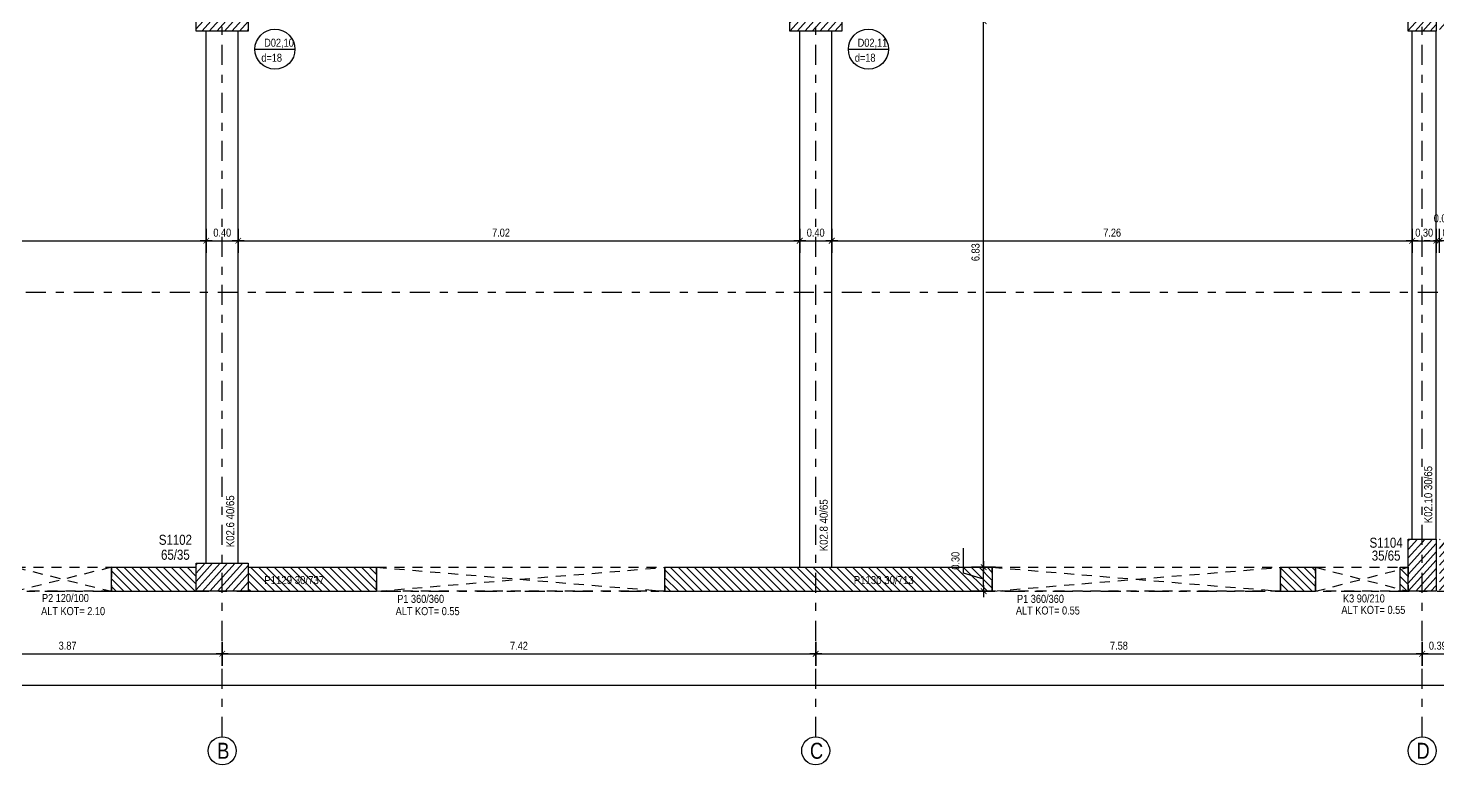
# Model space of a CAD drawing. Header units: metres. Extents: x 419734 to 420376, y 4564732 to 4565123.
# Drawn here: x 419997.74 to 420015.35, y 4565090.8 to 4565100 of the extents above; entities that cross this region are included whole.
import ezdxf

# ---------------------------------------------------------------- set-up
doc = ezdxf.new("R2010")
doc.units = ezdxf.units.M
doc.linetypes.add('NASCOSTA', pattern=[0.375, 0.25, -0.125])
doc.linetypes.add('TRATTO-PUNTO', pattern=[1, 0.5, -0.25, 0, -0.25])
doc.layers.get('Defpoints').update_dxf_attribs({"color": 5})
for name, color, linetype in [('SW_ASSI', 7, 'TRATTO-PUNTO'), ('SW_DIM', 33, 'Continuous'), ('SW_MAGRONE', 2, 'Continuous'), ('SW_SEZIONI_CARPENTERIA', 4, 'Continuous'), ('SW_TRATT_GRIGIO', 252, 'NASCOSTA'), ('SW_TRATTEGGIO_252', 252, 'Continuous'), ('SW_TXT_TESTI', 1, 'Continuous')]:
    doc.layers.add(name, color=color, linetype=linetype)
doc.styles.add('SWS', font='ARIALN.TTF')
doc.dimstyles.new('DIM-SW-50_m', dxfattribs={"dimtxt": 0.1, "dimasz": 0.075, "dimexe": 0.125, "dimexo": 0.125, "dimgap": 0.05, "dimtad": 1, "dimzin": 1, "dimdsep": 46, "dimtxsty": 'SWS', "dimblk1": 'D', "dimblk2": 'D', "dimsah": 1, "dimcen": 0.0075, "dimdle": 0.0625, "dimse1": 1, "dimse2": 1, "dimclrd": 256, "dimclre": 256, "dimclrt": 256, "dimazin": 0, "dimtfac": 0.75, "dimtmove": 1, "dimatfit": 3, "dimldrblk": 'D', "dimfxl": 0.125, "dimtvp": 1.5, "dimtolj": 1, "dimtzin": 0, "dimarcsym": 0})

# ---------------------------------------------------------------- blocks, each defined once
blk = doc.blocks.new('D')
for p, q in [((-1, 0), (1, 0)), ((0, 2), (0, -2))]:
    blk.add_line(p, q)
at = {"const_width": 0.141}
blk.add_lwpolyline([(0.48, 0.48), (-0.48, -0.48)], dxfattribs=at)
blk = doc.blocks.new('*D730')
at = {"layer": 'Defpoints', "color": 0, "ltscale": 0.5, "transparency": 16777216}
for p in [(419996.297, 4565092.184), (420000.162, 4565092.184), (420000.162, 4565092.184)]:
    blk.add_point(p, dxfattribs=at)
at = {"layer": 'SW_DIM', "lineweight": -2, "ltscale": 0.5, "transparency": 16777216}
blk.add_line((419996.372, 4565092.184), (420000.087, 4565092.184), dxfattribs=at)
at = {"layer": 'SW_DIM', "lineweight": -2, "ltscale": 0.5, "transparency": 16777216, "xscale": 0.075, "yscale": 0.075, "zscale": 0.075, "rotation": 180}
blk.add_blockref('D', (419996.297, 4565092.184), dxfattribs=at)
at = {"layer": 'SW_DIM', "lineweight": -2, "ltscale": 0.5, "transparency": 16777216, "xscale": 0.075, "yscale": 0.075, "zscale": 0.075}
blk.add_blockref('D', (420000.162, 4565092.184), dxfattribs=at)
at = {"layer": 'SW_DIM', "ltscale": 0.5, "transparency": 16777216, "insert": (419998.229, 4565092.285), "char_height": 0.1, "attachment_point": 5, "style": 'SWS'}
blk.add_mtext('\\A1;3.87', dxfattribs=at)
blk = doc.blocks.new('*D731')
at = {"layer": 'Defpoints', "color": 0, "ltscale": 0.5, "transparency": 16777216}
for p in [(420000.162, 4565092.184), (420007.579, 4565092.184), (420007.579, 4565092.184)]:
    blk.add_point(p, dxfattribs=at)
at = {"layer": 'SW_DIM', "lineweight": -2, "ltscale": 0.5, "transparency": 16777216}
blk.add_line((420000.237, 4565092.184), (420007.504, 4565092.184), dxfattribs=at)
at = {"layer": 'SW_DIM', "lineweight": -2, "ltscale": 0.5, "transparency": 16777216, "xscale": 0.075, "yscale": 0.075, "zscale": 0.075, "rotation": 180}
blk.add_blockref('D', (420000.162, 4565092.184), dxfattribs=at)
at = {"layer": 'SW_DIM', "lineweight": -2, "ltscale": 0.5, "transparency": 16777216, "xscale": 0.075, "yscale": 0.075, "zscale": 0.075}
blk.add_blockref('D', (420007.579, 4565092.184), dxfattribs=at)
at = {"layer": 'SW_DIM', "ltscale": 0.5, "transparency": 16777216, "insert": (420003.87, 4565092.284), "char_height": 0.1, "attachment_point": 5, "style": 'SWS'}
blk.add_mtext('\\A1;7.42', dxfattribs=at)
blk = doc.blocks.new('*D732')
at = {"layer": 'Defpoints', "color": 0, "ltscale": 0.5, "transparency": 16777216}
for p in [(420007.579, 4565092.184), (420015.159, 4565092.184), (420015.159, 4565092.184)]:
    blk.add_point(p, dxfattribs=at)
at = {"layer": 'SW_DIM', "lineweight": -2, "ltscale": 0.5, "transparency": 16777216}
blk.add_line((420007.654, 4565092.184), (420015.084, 4565092.184), dxfattribs=at)
at = {"layer": 'SW_DIM', "lineweight": -2, "ltscale": 0.5, "transparency": 16777216, "xscale": 0.075, "yscale": 0.075, "zscale": 0.075, "rotation": 180}
blk.add_blockref('D', (420007.579, 4565092.184), dxfattribs=at)
at = {"layer": 'SW_DIM', "lineweight": -2, "ltscale": 0.5, "transparency": 16777216, "xscale": 0.075, "yscale": 0.075, "zscale": 0.075}
blk.add_blockref('D', (420015.159, 4565092.184), dxfattribs=at)
at = {"layer": 'SW_DIM', "ltscale": 0.5, "transparency": 16777216, "insert": (420011.369, 4565092.285), "char_height": 0.1, "attachment_point": 5, "style": 'SWS'}
blk.add_mtext('\\A1;7.58', dxfattribs=at)
blk = doc.blocks.new('*D733')
at = {"layer": 'Defpoints', "color": 0, "ltscale": 0.5, "transparency": 16777216}
for p in [(420015.159, 4565092.184), (420015.549, 4565092.184), (420015.549, 4565092.184)]:
    blk.add_point(p, dxfattribs=at)
at = {"layer": 'SW_DIM', "lineweight": -2, "ltscale": 0.5, "transparency": 16777216}
blk.add_line((420015.234, 4565092.184), (420015.474, 4565092.184), dxfattribs=at)
at = {"layer": 'SW_DIM', "lineweight": -2, "ltscale": 0.5, "transparency": 16777216, "xscale": 0.075, "yscale": 0.075, "zscale": 0.075, "rotation": 180}
blk.add_blockref('D', (420015.159, 4565092.184), dxfattribs=at)
at = {"layer": 'SW_DIM', "lineweight": -2, "ltscale": 0.5, "transparency": 16777216, "xscale": 0.075, "yscale": 0.075, "zscale": 0.075}
blk.add_blockref('D', (420015.549, 4565092.184), dxfattribs=at)
at = {"layer": 'SW_DIM', "ltscale": 0.5, "transparency": 16777216, "insert": (420015.354, 4565092.285), "char_height": 0.1, "attachment_point": 5, "style": 'SWS'}
blk.add_mtext('\\A1;0.39', dxfattribs=at)
blk = doc.blocks.new('*D739')
at = {"layer": 'Defpoints', "color": 0, "ltscale": 0.5, "transparency": 16777216}
for p in [(419992.206, 4565092.184), (420040.679, 4565092.184), (419992.206, 4565091.789)]:
    blk.add_point(p, dxfattribs=at)
at = {"layer": 'SW_DIM', "lineweight": -2, "ltscale": 0.5, "transparency": 16777216}
blk.add_line((420040.604, 4565091.789), (419992.281, 4565091.789), dxfattribs=at)
at = {"layer": 'SW_DIM', "lineweight": -2, "ltscale": 0.5, "transparency": 16777216, "xscale": 0.075, "yscale": 0.075, "zscale": 0.075, "rotation": 180}
blk.add_blockref('D', (419992.206, 4565091.789), dxfattribs=at)
at = {"layer": 'SW_DIM', "lineweight": -2, "ltscale": 0.5, "transparency": 16777216, "xscale": 0.075, "yscale": 0.075, "zscale": 0.075}
blk.add_blockref('D', (420040.679, 4565091.789), dxfattribs=at)
at = {"layer": 'SW_DIM', "ltscale": 0.5, "transparency": 16777216, "insert": (420016.443, 4565091.891), "char_height": 0.1, "attachment_point": 5, "style": 'SWS'}
blk.add_mtext('\\A1;48.47', dxfattribs=at)
blk = doc.blocks.new('*D763')
at = {"layer": 'Defpoints', "color": 0, "ltscale": 0.5, "transparency": 16777216}
for p in [(419992.506, 4565097.346), (419999.962, 4565097.346), (419999.962, 4565097.346)]:
    blk.add_point(p, dxfattribs=at)
at = {"layer": 'SW_DIM', "lineweight": -2, "ltscale": 0.5, "transparency": 16777216}
blk.add_line((419992.581, 4565097.346), (419999.887, 4565097.346), dxfattribs=at)
at = {"layer": 'SW_DIM', "lineweight": -2, "ltscale": 0.5, "transparency": 16777216, "xscale": 0.075, "yscale": 0.075, "zscale": 0.075, "rotation": 180}
blk.add_blockref('D', (419992.506, 4565097.346), dxfattribs=at)
at = {"layer": 'SW_DIM', "lineweight": -2, "ltscale": 0.5, "transparency": 16777216, "xscale": 0.075, "yscale": 0.075, "zscale": 0.075}
blk.add_blockref('D', (419999.962, 4565097.346), dxfattribs=at)
at = {"layer": 'SW_DIM', "ltscale": 0.5, "transparency": 16777216, "insert": (419996.013, 4565097.447), "char_height": 0.1, "attachment_point": 5, "style": 'SWS'}
blk.add_mtext('\\A1;7.46', dxfattribs=at)
blk = doc.blocks.new('*D764')
at = {"layer": 'Defpoints', "color": 0, "ltscale": 0.5, "transparency": 16777216}
for p in [(419999.962, 4565097.346), (420000.362, 4565097.346), (420000.362, 4565097.346)]:
    blk.add_point(p, dxfattribs=at)
at = {"layer": 'SW_DIM', "lineweight": -2, "ltscale": 0.5, "transparency": 16777216}
blk.add_line((420000.037, 4565097.346), (420000.287, 4565097.346), dxfattribs=at)
at = {"layer": 'SW_DIM', "lineweight": -2, "ltscale": 0.5, "transparency": 16777216, "xscale": 0.075, "yscale": 0.075, "zscale": 0.075, "rotation": 180}
blk.add_blockref('D', (419999.962, 4565097.346), dxfattribs=at)
at = {"layer": 'SW_DIM', "lineweight": -2, "ltscale": 0.5, "transparency": 16777216, "xscale": 0.075, "yscale": 0.075, "zscale": 0.075}
blk.add_blockref('D', (420000.362, 4565097.346), dxfattribs=at)
at = {"layer": 'SW_DIM', "ltscale": 0.5, "transparency": 16777216, "insert": (420000.162, 4565097.447), "char_height": 0.1, "attachment_point": 5, "style": 'SWS'}
blk.add_mtext('\\A1;0.40', dxfattribs=at)
blk = doc.blocks.new('*D765')
at = {"layer": 'Defpoints', "color": 0, "ltscale": 0.5, "transparency": 16777216}
for p in [(420000.362, 4565097.346), (420007.379, 4565097.346), (420007.379, 4565097.346)]:
    blk.add_point(p, dxfattribs=at)
at = {"layer": 'SW_DIM', "lineweight": -2, "ltscale": 0.5, "transparency": 16777216}
blk.add_line((420000.437, 4565097.346), (420007.304, 4565097.346), dxfattribs=at)
at = {"layer": 'SW_DIM', "lineweight": -2, "ltscale": 0.5, "transparency": 16777216, "xscale": 0.075, "yscale": 0.075, "zscale": 0.075, "rotation": 180}
blk.add_blockref('D', (420000.362, 4565097.346), dxfattribs=at)
at = {"layer": 'SW_DIM', "lineweight": -2, "ltscale": 0.5, "transparency": 16777216, "xscale": 0.075, "yscale": 0.075, "zscale": 0.075}
blk.add_blockref('D', (420007.379, 4565097.346), dxfattribs=at)
at = {"layer": 'SW_DIM', "ltscale": 0.5, "transparency": 16777216, "insert": (420003.646, 4565097.447), "char_height": 0.1, "attachment_point": 5, "style": 'SWS'}
blk.add_mtext('\\A1;7.02', dxfattribs=at)
blk = doc.blocks.new('*D766')
at = {"layer": 'Defpoints', "color": 0, "ltscale": 0.5, "transparency": 16777216}
for p in [(420007.379, 4565097.346), (420007.779, 4565097.346), (420007.779, 4565097.346)]:
    blk.add_point(p, dxfattribs=at)
at = {"layer": 'SW_DIM', "lineweight": -2, "ltscale": 0.5, "transparency": 16777216}
blk.add_line((420007.454, 4565097.346), (420007.704, 4565097.346), dxfattribs=at)
at = {"layer": 'SW_DIM', "lineweight": -2, "ltscale": 0.5, "transparency": 16777216, "xscale": 0.075, "yscale": 0.075, "zscale": 0.075, "rotation": 180}
blk.add_blockref('D', (420007.379, 4565097.346), dxfattribs=at)
at = {"layer": 'SW_DIM', "lineweight": -2, "ltscale": 0.5, "transparency": 16777216, "xscale": 0.075, "yscale": 0.075, "zscale": 0.075}
blk.add_blockref('D', (420007.779, 4565097.346), dxfattribs=at)
at = {"layer": 'SW_DIM', "ltscale": 0.5, "transparency": 16777216, "insert": (420007.579, 4565097.447), "char_height": 0.1, "attachment_point": 5, "style": 'SWS'}
blk.add_mtext('\\A1;0.40', dxfattribs=at)
blk = doc.blocks.new('*D767')
at = {"layer": 'Defpoints', "color": 0, "ltscale": 0.5, "transparency": 16777216}
for p in [(420007.779, 4565097.346), (420015.034, 4565097.346), (420015.034, 4565097.346)]:
    blk.add_point(p, dxfattribs=at)
at = {"layer": 'SW_DIM', "lineweight": -2, "ltscale": 0.5, "transparency": 16777216}
blk.add_line((420007.854, 4565097.346), (420014.959, 4565097.346), dxfattribs=at)
at = {"layer": 'SW_DIM', "lineweight": -2, "ltscale": 0.5, "transparency": 16777216, "xscale": 0.075, "yscale": 0.075, "zscale": 0.075, "rotation": 180}
blk.add_blockref('D', (420007.779, 4565097.346), dxfattribs=at)
at = {"layer": 'SW_DIM', "lineweight": -2, "ltscale": 0.5, "transparency": 16777216, "xscale": 0.075, "yscale": 0.075, "zscale": 0.075}
blk.add_blockref('D', (420015.034, 4565097.346), dxfattribs=at)
at = {"layer": 'SW_DIM', "ltscale": 0.5, "transparency": 16777216, "insert": (420011.284, 4565097.447), "char_height": 0.1, "attachment_point": 5, "style": 'SWS'}
blk.add_mtext('\\A1;7.26', dxfattribs=at)
blk = doc.blocks.new('*D788')
at = {"layer": 'Defpoints', "color": 0, "ltscale": 0.5, "transparency": 16777216}
for p in [(420009.678, 4565093.266), (420009.818, 4565093.266), (420009.818, 4565092.966)]:
    blk.add_point(p, dxfattribs=at)
at = {"layer": 'SW_DIM', "lineweight": -2, "ltscale": 0.5, "transparency": 16777216}
for p, q in [((420009.427, 4565093.191), (420009.427, 4565093.504)), ((420009.678, 4565093.116), (420009.427, 4565093.191)), ((420009.678, 4565093.041), (420009.678, 4565093.191))]:
    blk.add_line(p, q, dxfattribs=at)
at = {"layer": 'SW_DIM', "lineweight": -2, "ltscale": 0.5, "transparency": 16777216, "xscale": 0.075, "yscale": 0.075, "zscale": 0.075}
for p, rotation in [((420009.678, 4565093.266), 90), ((420009.678, 4565092.966), 270)]:
    blk.add_blockref('D', p, dxfattribs=dict(at, rotation=rotation))
at = {"layer": 'SW_DIM', "ltscale": 0.5, "transparency": 16777216, "insert": (420009.326, 4565093.347), "char_height": 0.1, "attachment_point": 5, "rotation": 90, "style": 'SWS'}
blk.add_mtext('\\A1;0.30', dxfattribs=at)
blk = doc.blocks.new('*D789')
at = {"layer": 'Defpoints', "color": 0, "ltscale": 0.5, "transparency": 16777216}
for p in [(420009.678, 4565100.091), (420009.678, 4565100.091), (420009.818, 4565093.266)]:
    blk.add_point(p, dxfattribs=at)
at = {"layer": 'SW_DIM', "lineweight": -2, "ltscale": 0.5, "transparency": 16777216}
blk.add_line((420009.678, 4565093.341), (420009.678, 4565100.016), dxfattribs=at)
at = {"layer": 'SW_DIM', "lineweight": -2, "ltscale": 0.5, "transparency": 16777216, "xscale": 0.075, "yscale": 0.075, "zscale": 0.075}
for p, rotation in [((420009.678, 4565100.091), 90), ((420009.678, 4565093.266), 270)]:
    blk.add_blockref('D', p, dxfattribs=dict(at, rotation=rotation))
at = {"layer": 'SW_DIM', "ltscale": 0.5, "transparency": 16777216, "insert": (420009.577, 4565097.203), "char_height": 0.1, "attachment_point": 5, "rotation": 90, "style": 'SWS'}
blk.add_mtext('\\A1;6.83', dxfattribs=at)
blk = doc.blocks.new('*D805')
at = {"layer": 'Defpoints', "color": 0, "ltscale": 0.5, "transparency": 16777216}
for p in [(420015.034, 4565097.346), (420015.334, 4565097.346), (420015.334, 4565097.346)]:
    blk.add_point(p, dxfattribs=at)
at = {"layer": 'SW_DIM', "lineweight": -2, "ltscale": 0.5, "transparency": 16777216}
blk.add_line((420015.109, 4565097.346), (420015.259, 4565097.346), dxfattribs=at)
at = {"layer": 'SW_DIM', "lineweight": -2, "ltscale": 0.5, "transparency": 16777216, "xscale": 0.075, "yscale": 0.075, "zscale": 0.075, "rotation": 180}
blk.add_blockref('D', (420015.034, 4565097.346), dxfattribs=at)
at = {"layer": 'SW_DIM', "lineweight": -2, "ltscale": 0.5, "transparency": 16777216, "xscale": 0.075, "yscale": 0.075, "zscale": 0.075}
blk.add_blockref('D', (420015.334, 4565097.346), dxfattribs=at)
at = {"layer": 'SW_DIM', "ltscale": 0.5, "transparency": 16777216, "insert": (420015.184, 4565097.447), "char_height": 0.1, "attachment_point": 5, "style": 'SWS'}
blk.add_mtext('\\A1;0.30', dxfattribs=at)
blk = doc.blocks.new('*D806')
at = {"layer": 'Defpoints', "color": 0, "ltscale": 0.5, "transparency": 16777216}
for p in [(420015.334, 4565097.346), (420015.374, 4565097.346), (420015.374, 4565097.346)]:
    blk.add_point(p, dxfattribs=at)
at = {"layer": 'SW_DIM', "lineweight": -2, "ltscale": 0.5, "transparency": 16777216}
for p, q in [((420015.259, 4565097.346), (420015.184, 4565097.346)), ((420015.334, 4565097.346), (420015.374, 4565097.346)), ((420015.449, 4565097.346), (420015.524, 4565097.346))]:
    blk.add_line(p, q, dxfattribs=at)
at = {"layer": 'SW_DIM', "lineweight": -2, "ltscale": 0.5, "transparency": 16777216, "xscale": 0.075, "yscale": 0.075, "zscale": 0.075}
blk.add_blockref('D', (420015.334, 4565097.346), dxfattribs=at)
at = {"layer": 'SW_DIM', "lineweight": -2, "ltscale": 0.5, "transparency": 16777216, "xscale": 0.075, "yscale": 0.075, "zscale": 0.075, "rotation": 180}
blk.add_blockref('D', (420015.374, 4565097.346), dxfattribs=at)
at = {"layer": 'SW_DIM', "ltscale": 0.5, "transparency": 16777216, "insert": (420015.415, 4565097.626), "char_height": 0.1, "attachment_point": 5, "style": 'SWS'}
blk.add_mtext('\\A1;0.04', dxfattribs=at)
blk = doc.blocks.new('*D807')
at = {"layer": 'Defpoints', "color": 0, "ltscale": 0.5, "transparency": 16777216}
for p in [(420015.374, 4565097.346), (420015.674, 4565097.346), (420015.674, 4565097.346)]:
    blk.add_point(p, dxfattribs=at)
at = {"layer": 'SW_DIM', "lineweight": -2, "ltscale": 0.5, "transparency": 16777216}
blk.add_line((420015.449, 4565097.346), (420015.599, 4565097.346), dxfattribs=at)
at = {"layer": 'SW_DIM', "lineweight": -2, "ltscale": 0.5, "transparency": 16777216, "xscale": 0.075, "yscale": 0.075, "zscale": 0.075, "rotation": 180}
blk.add_blockref('D', (420015.374, 4565097.346), dxfattribs=at)
at = {"layer": 'SW_DIM', "lineweight": -2, "ltscale": 0.5, "transparency": 16777216, "xscale": 0.075, "yscale": 0.075, "zscale": 0.075}
blk.add_blockref('D', (420015.674, 4565097.346), dxfattribs=at)
at = {"layer": 'SW_DIM', "ltscale": 0.5, "transparency": 16777216, "insert": (420015.524, 4565097.447), "char_height": 0.1, "attachment_point": 5, "style": 'SWS'}
blk.add_mtext('\\A1;0.30', dxfattribs=at)

msp = doc.modelspace()

# ---------------------------------------------------------------- hatches: boundary and pattern name
at = {"layer": 'SW_TRATTEGGIO_252'}
h = msp.add_hatch(dxfattribs=at)
h.set_pattern_fill('_USER', color=256, scale=0.07, angle=228, pattern_type=0)
h.set_pattern_definition([(228, (419964.381146, 4565248.29178), (0.052020138, -0.046839142), [])])
h.paths.add_polyline_path([(419992.55641, 4565100.61554), (419992.20641, 4565100.61554), (419992.20641, 4565099.96554), (419992.55641, 4565099.96554)])
h.paths.add_polyline_path([(419999.83667, 4565099.96554), (420000.48667, 4565099.96554), (420000.48667, 4565100.61554), (419999.83667, 4565100.61554)])
h.paths.add_polyline_path([(420007.90409, 4565100.61554), (420007.25409, 4565100.61554), (420007.25409, 4565099.96554), (420007.90409, 4565099.96554)])
h.paths.add_polyline_path([(420015.33413, 4565100.61554), (420014.98413, 4565100.61554), (420014.98413, 4565099.96554), (420015.33413, 4565099.96554)])
h.paths.add_polyline_path([(420015.37413, 4565099.96554), (420015.72413, 4565099.96554), (420015.72413, 4565100.61554), (420015.37413, 4565100.61554)])
h.paths.add_polyline_path([(420015.72413, 4565106.11554), (420015.37413, 4565106.11554), (420015.37413, 4565105.46554), (420015.72413, 4565105.46554)])
h.paths.add_polyline_path([(420014.98413, 4565105.46554), (420015.33413, 4565105.46554), (420015.33413, 4565106.11554), (420014.98413, 4565106.11554)])
h.paths.add_polyline_path([(420015.72413, 4565093.61554), (420015.37413, 4565093.61554), (420015.37413, 4565092.96554), (420015.72413, 4565092.96554)])
h.paths.add_polyline_path([(420015.33413, 4565093.61554), (420014.98413, 4565093.61554), (420014.98413, 4565092.96554), (420015.33413, 4565092.96554)])
h.paths.add_polyline_path([(420000.48667, 4565093.31554), (419999.83667, 4565093.31554), (419999.83667, 4565092.96554), (420000.48667, 4565092.96554)])
h.paths.add_polyline_path([(420021.80413, 4565093.31554), (420021.15413, 4565093.31554), (420021.15413, 4565092.96554), (420021.80413, 4565092.96554)])
h = msp.add_hatch(dxfattribs=at)
h.set_pattern_fill('_USER', color=256, scale=0.07, angle=135, pattern_type=0)
h.set_pattern_definition([(135, (419964.381146, 4565248.29178), (-0.049497475, -0.049497475), [])])
h.paths.add_polyline_path([(420036.22913, 4565105.81554), (420037.10413, 4565105.81554), (420037.10413, 4565106.11554), (420035.82934, 4565106.11554), (420035.05413, 4565106.11554), (420035.05413, 4565105.81554), (420035.82934, 4565105.81554), (420035.92913, 4565105.81554), (420035.92913, 4565100.31554), (420031.67913, 4565100.31554), (420031.67913, 4565105.81554), (420032.65413, 4565105.81554), (420032.65413, 4565106.11554), (420031.27934, 4565106.11554), (420030.50413, 4565106.11554), (420030.50413, 4565105.81554), (420031.27934, 4565105.81554), (420031.37913, 4565105.81554), (420031.37913, 4565100.31554), (420027.12913, 4565100.31554), (420027.12913, 4565105.81554), (420028.10413, 4565105.81554), (420028.10413, 4565106.11554), (420026.72934, 4565106.11554), (420025.45413, 4565106.11554), (420025.45413, 4565105.81554), (420026.72934, 4565105.81554), (420026.82913, 4565105.81554), (420026.82913, 4565100.31554), (420021.57913, 4565100.31554), (420021.57913, 4565105.81554), (420023.05413, 4565105.81554), (420023.05413, 4565106.11554), (420021.17934, 4565106.11554), (420020.87913, 4565106.11554), (420020.87913, 4565105.81554), (420021.17934, 4565105.81554), (420021.27913, 4565105.81554), (420021.27913, 4565100.01554), (420027.12913, 4565100.01554), (420031.37913, 4565100.01554), (420031.67913, 4565100.01554), (420036.22913, 4565100.01554)])
h.paths.add_polyline_path([(420040.67913, 4565106.11554), (420039.50413, 4565106.11554), (420039.50413, 4565105.81554), (420040.37913, 4565105.81554), (420040.37913, 4565103.81554), (420040.67913, 4565103.81554)])
h.paths.add_polyline_path([(420040.67913, 4565100.61554), (420040.67913, 4565102.61554), (420040.37913, 4565102.61554), (420040.37913, 4565100.61554), (420040.37913, 4565096.46554), (420040.67913, 4565096.46554)])
h.paths.add_polyline_path([(420040.67913, 4565095.26554), (420040.37913, 4565095.26554), (420040.37913, 4565093.26554), (420039.87913, 4565093.26554), (420039.87913, 4565092.96554), (420040.67913, 4565092.96554)])
h.paths.add_polyline_path([(420037.47913, 4565093.26554), (420035.82934, 4565093.26554), (420034.57913, 4565093.26554), (420034.57913, 4565092.96554), (420035.82934, 4565092.96554), (420037.47913, 4565092.96554)])
h.paths.add_polyline_path([(420032.17913, 4565093.26554), (420031.27934, 4565093.26554), (420029.87913, 4565093.26554), (420029.87913, 4565092.96554), (420031.27934, 4565092.96554), (420032.17913, 4565092.96554)])
h.paths.add_polyline_path([(420028.67913, 4565093.26554), (420026.72934, 4565093.26554), (420026.42913, 4565093.26554), (420026.42913, 4565092.96554), (420026.72934, 4565092.96554), (420028.67913, 4565092.96554)])
h.paths.add_polyline_path([(420024.02913, 4565093.26554), (420023.37913, 4565093.26554), (420023.37913, 4565092.96554), (420024.02913, 4565092.96554)])
h.paths.add_polyline_path([(420022.17913, 4565093.26554), (420021.80413, 4565093.26554), (420021.80413, 4565092.96554), (420022.17913, 4565092.96554)])
h.paths.add_polyline_path([(420021.15413, 4565093.26554), (420020.87913, 4565093.26554), (420020.87913, 4565092.96554), (420021.15413, 4565092.96554)])
h.paths.add_polyline_path([(420018.47913, 4565093.26554), (420017.20313, 4565093.26554), (420017.20313, 4565092.96554), (420018.47913, 4565092.96554)])
h.paths.add_polyline_path([(420016.00313, 4565093.26554), (420015.72413, 4565093.26554), (420015.72413, 4565092.96554), (420016.00313, 4565092.96554)])
h.paths.add_polyline_path([(420014.98413, 4565093.26554), (420014.88413, 4565093.26554), (420014.88413, 4565092.96554), (420014.98413, 4565092.96554)])
h.paths.add_polyline_path([(420013.82413, 4565093.26554), (420013.3899, 4565093.26554), (420013.3899, 4565092.96554), (420013.82413, 4565092.96554)])
h.paths.add_polyline_path([(420009.7859, 4565093.26554), (420007.8543, 4565093.26554), (420005.69347, 4565093.26554), (420005.69347, 4565092.96554), (420007.8543, 4565092.96554), (420009.7859, 4565092.96554)])
h.paths.add_polyline_path([(420002.08947, 4565093.26554), (420000.48667, 4565093.26554), (420000.48667, 4565092.96554), (420002.08947, 4565092.96554)])
h.paths.add_polyline_path([(419999.83667, 4565093.26554), (419998.77675, 4565093.26554), (419998.77675, 4565092.96554), (419999.83667, 4565092.96554)])
h.paths.add_polyline_path([(419997.57675, 4565093.26554), (419996.57175, 4565093.26554), (419995.40641, 4565093.26554), (419995.40641, 4565092.96554), (419996.57175, 4565092.96554), (419997.57675, 4565092.96554)])
h.paths.add_polyline_path([(419993.00641, 4565093.26554), (419992.50641, 4565093.26554), (419992.50641, 4565095.26554), (419992.20641, 4565095.26554), (419992.20641, 4565092.96554), (419993.00641, 4565092.96554)])
h.paths.add_polyline_path([(419992.50641, 4565099.96554), (419992.20641, 4565099.96554), (419992.20641, 4565096.46554), (419992.50641, 4565096.46554)])
h.paths.add_polyline_path([(419992.50641, 4565102.61554), (419992.20641, 4565102.61554), (419992.20641, 4565100.61554), (419992.50641, 4565100.61554)])
h.paths.add_polyline_path([(419995.48641, 4565106.11554), (419992.20641, 4565106.11554), (419992.20641, 4565103.81554), (419992.50641, 4565103.81554), (419992.50641, 4565105.81554), (419995.48641, 4565105.81554)])
h.paths.add_polyline_path([(419997.73667, 4565106.11554), (419996.68641, 4565106.11554), (419996.68641, 4565105.81554), (419997.73667, 4565105.81554)])
h.paths.add_polyline_path([(420002.03967, 4565106.11554), (420000.43688, 4565106.11554), (419999.53667, 4565106.11554), (419999.53667, 4565105.81554), (420000.43688, 4565105.81554), (420002.03967, 4565105.81554)])
h.paths.add_polyline_path([(420009.7899, 4565106.11554), (420007.85409, 4565106.11554), (420005.64367, 4565106.11554), (420005.64367, 4565105.81554), (420007.85409, 4565105.81554), (420009.7899, 4565105.81554)])
h.paths.add_polyline_path([(420014.98413, 4565106.11554), (420013.3899, 4565106.11554), (420013.3899, 4565105.81554), (420014.98413, 4565105.81554)])
h.paths.add_polyline_path([(420016.62913, 4565106.11554), (420015.72413, 4565106.11554), (420015.72413, 4565105.81554), (420016.62913, 4565105.81554)])
h.paths.add_polyline_path([(420018.47913, 4565106.11554), (420017.82913, 4565106.11554), (420017.82913, 4565105.81554), (420018.47913, 4565105.81554)])
h.paths.add_polyline_path([(419996.68641, 4565106.11554), (419996.57175, 4565106.11554), (419996.57175, 4565105.81554), (419996.68641, 4565105.81554)])

# ---------------------------------------------------------------- linework, layer by layer
at = {"layer": 'SW_ASSI', "ltscale": 0.5}
for points in [[(420000.16167, 4565091.14662), (420000.16167, 4565109.00194)], [(420007.57909, 4565091.14662), (420007.57909, 4565109.00194)], [(420015.15913, 4565091.14662), (420015.15913, 4565109.00194)], [(419987.14444, 4565092.96554), (420041.63148, 4565092.96554)]]:
    msp.add_lwpolyline(points, dxfattribs=at)
at = {"layer": 'SW_ASSI', "color": 8, "ltscale": 0.5}
msp.add_lwpolyline([(419991.70641, 4565096.70304), (420041.17913, 4565096.70304)], dxfattribs=at)
at = {"layer": 'SW_MAGRONE'}
for points in [[(419999.96167, 4565093.31554), (419999.96167, 4565099.96554)], [(420000.36167, 4565093.31554), (420000.36167, 4565099.96554)], [(420007.37909, 4565093.26554), (420007.37909, 4565099.96554)], [(420007.77909, 4565093.26554), (420007.77909, 4565099.96554)], [(420015.03413, 4565093.61554), (420015.03413, 4565099.96554)], [(420015.33413, 4565093.61554), (420015.33413, 4565099.96554)], [(419998.77675, 4565093.26554), (419999.83667, 4565093.26554)], [(419998.77675, 4565092.96554), (419998.77675, 4565093.26554)], [(420000.48667, 4565093.26554), (420002.08947, 4565093.26554)], [(420002.08947, 4565093.26554), (420002.08947, 4565092.96554)], [(420005.69347, 4565093.26554), (420009.7859, 4565093.26554)], [(420005.69347, 4565092.96554), (420005.69347, 4565093.26554)], [(420009.7859, 4565093.26554), (420009.7859, 4565092.96554)], [(420013.3899, 4565093.26554), (420013.82413, 4565093.26554)], [(420013.3899, 4565092.96554), (420013.3899, 4565093.26554)], [(420013.82413, 4565093.26554), (420013.82413, 4565092.96554)], [(420014.88413, 4565093.26554), (420014.98413, 4565093.26554)], [(420014.88413, 4565092.96554), (420014.88413, 4565093.26554)], [(419998.77675, 4565092.96554), (419999.83667, 4565092.96554)], [(420000.48667, 4565092.96554), (420002.08947, 4565092.96554)], [(420005.69347, 4565092.96554), (420009.7859, 4565092.96554)], [(420013.3899, 4565092.96554), (420013.82413, 4565092.96554)], [(420014.88413, 4565092.96554), (420014.98413, 4565092.96554)]]:
    msp.add_lwpolyline(points, dxfattribs=at)
at = {"layer": 'SW_SEZIONI_CARPENTERIA'}
for points in [[(419999.83667, 4565099.96554), (419999.83667, 4565100.61554)], [(420000.48667, 4565100.61554), (420000.48667, 4565099.96554)], [(420007.25409, 4565099.96554), (420007.25409, 4565100.61554)], [(420007.90409, 4565100.61554), (420007.90409, 4565099.96554)], [(420014.98413, 4565099.96554), (420014.98413, 4565100.61554)], [(420015.33413, 4565100.61554), (420015.33413, 4565099.96554)], [(420000.48667, 4565099.96554), (419999.83667, 4565099.96554)], [(420007.90409, 4565099.96554), (420007.25409, 4565099.96554)], [(420015.33413, 4565099.96554), (420014.98413, 4565099.96554)], [(420014.98413, 4565092.96554), (420014.98413, 4565093.61554)], [(420014.98413, 4565093.61554), (420015.33413, 4565093.61554)], [(420015.33413, 4565093.61554), (420015.33413, 4565092.96554)], [(419999.83667, 4565092.96554), (419999.83667, 4565093.31554)], [(419999.83667, 4565093.31554), (420000.48667, 4565093.31554)], [(420000.48667, 4565093.31554), (420000.48667, 4565092.96554)], [(420000.48667, 4565092.96554), (419999.83667, 4565092.96554)], [(420015.33413, 4565092.96554), (420014.98413, 4565092.96554)]]:
    msp.add_lwpolyline(points, dxfattribs=at)
at = {"layer": 'SW_TRATT_GRIGIO', "ltscale": 0.5}
for points in [[(419997.57675, 4565093.26554), (419998.77675, 4565093.26554), (419998.77675, 4565092.96554), (419997.57675, 4565092.96554)], [(420002.08947, 4565093.26554), (420005.69347, 4565093.26554), (420005.69347, 4565092.96554), (420002.08947, 4565092.96554)], [(420009.7859, 4565093.26554), (420013.3899, 4565093.26554), (420013.3899, 4565092.96554), (420009.7859, 4565092.96554)], [(420013.82463, 4565093.26554), (420014.98413, 4565093.26554), (420014.98413, 4565092.96554), (420013.82463, 4565092.96554)]]:
    msp.add_lwpolyline(points, close=True, dxfattribs=at)
for points in [[(419998.77675, 4565093.26554), (419997.57675, 4565092.96554)], [(419997.57675, 4565093.26554), (419998.77675, 4565092.96554)], [(420002.08947, 4565092.96554), (420005.69347, 4565093.26554)], [(420002.08947, 4565093.26554), (420005.69347, 4565092.96554)], [(420009.7859, 4565092.96554), (420013.3899, 4565093.26554)], [(420009.7859, 4565093.26554), (420013.3899, 4565092.96554)], [(420013.82463, 4565092.96554), (420014.98413, 4565093.26554)], [(420013.82463, 4565093.26554), (420014.98413, 4565092.96554)]]:
    msp.add_lwpolyline(points, dxfattribs=at)
at = {"layer": 'SW_TXT_TESTI'}
for points in [[(420000.5703, 4565099.73986), (420001.0703, 4565099.73986)], [(420007.98772, 4565099.73986), (420008.48772, 4565099.73986)]]:
    msp.add_lwpolyline(points, dxfattribs=at)
for centre in [(420000.8203, 4565099.73986), (420008.23772, 4565099.73986)]:
    msp.add_circle(centre, 0.25, dxfattribs=at)
at = {"layer": 'SW_TXT_TESTI', "color": 1}
for centre in [(420000.16167, 4565090.97162), (420007.57909, 4565090.97162), (420015.15913, 4565090.97162)]:
    msp.add_circle(centre, 0.175, dxfattribs=at)

# ---------------------------------------------------------------- texts
at = {"layer": 'SW_TXT_TESTI', "linetype": 'Continuous', "lineweight": -3, "style": 'SWS'}
for s, p in [('D02,10', (420000.68652, 4565099.77111)), ('D02,11', (420008.10395, 4565099.77111)), ('d=18', (420000.65071, 4565099.58361)), ('d=18', (420008.06813, 4565099.58361))]:
    msp.add_text(s, height=0.1, dxfattribs=at).set_placement(p)
at = {"layer": 'SW_TXT_TESTI', "color": 2, "style": 'SWS', "width": 1.05}
for s, p in [('K02.10 30/65', (420015.28413, 4565093.81554)), ('K02.6 40/65', (420000.31167, 4565093.51554)), ('K02.8 40/65', (420007.72909, 4565093.46554))]:
    msp.add_text(s, height=0.1, rotation=90, dxfattribs=at).set_placement(p)
for s, p in [('P1129 30/737', (420000.68667, 4565093.05553)), ('P1130 30/713', (420008.0543, 4565093.05553))]:
    msp.add_text(s, height=0.1, dxfattribs=at).set_placement(p)
at = {"layer": 'SW_TXT_TESTI', "color": 4, "style": 'SWS'}
for s, p in [('B', (420000.09932, 4565090.87178)), ('C', (420007.50719, 4565090.87178)), ('D', (420015.08723, 4565090.87178))]:
    msp.add_text(s, height=0.2, rotation=0.110239, dxfattribs=at).set_placement(p)
at = {"layer": 'SW_TXT_TESTI', "color": 2, "char_height": 0.125, "width": 0.4161221, "attachment_point": 2, "style": 'SWS'}
for s, insert, line_spacing_factor in [('S1102 65/35', (419999.57628, 4565093.67145), 0.897631), ('S1104 35/65', (420014.7078, 4565093.63474), 0.771889)]:
    msp.add_mtext(s, dxfattribs=dict(at, insert=insert, line_spacing_factor=line_spacing_factor))
at = {"layer": 'SW_TXT_TESTI', "char_height": 0.1, "attachment_point": 4, "line_spacing_factor": 0.8, "style": 'SWS'}
for s, insert in [('P2 120/100', (419997.90878, 4565092.88039)), ('P1 360/360', (420002.34892, 4565092.86967)), ('P1 360/360', (420010.09515, 4565092.86967)), ('{\\fArial Narrow|b0|i0|c162|p34;ALT KOT= 0.55}', (420014.149, 4565092.73248)), ('K3 90/210', (420014.16933, 4565092.8753)), ('{\\fArial Narrow|b0|i0|c162|p34;ALT KOT= 2.10}', (419997.89841, 4565092.71696)), ('{\\fArial Narrow|b0|i0|c162|p34;ALT KOT= 0.55}', (420002.32906, 4565092.71663)), ('{\\fArial Narrow|b0|i0|c162|p34;ALT KOT= 0.55}', (420010.08122, 4565092.72437))]:
    msp.add_mtext(s, dxfattribs=dict(at, insert=insert))

# ---------------------------------------------------------------- dimensions: what is measured, and where the dimension line sits
at = {"layer": 'SW_DIM', "ltscale": 0.5}
dim = msp.add_linear_dim(base=(420009.6781064767, 4565100.0905362619), p1=(420009.8180652002, 4565093.2655362561), p2=(420009.6781064742, 4565100.09053626), angle=90, dimstyle='DIM-SW-50_m', dxfattribs=at)
dim.commit()
dim.dimension.update_dxf_attribs({"geometry": '*D789', "text_midpoint": (420009.6781064742, 4565097.2026895741), "dimtype": 160})
for base, p1, p2, picture, middle in [((420015.37413, 4565097.34622), (420015.33413, 4565097.34622), (420015.37413, 4565097.34622), '*D806', (420015.41505, 4565097.52456)), ((419999.96167, 4565097.34622), (419992.50641, 4565097.34622), (419999.96167, 4565097.34622), '*D763', (419996.01262, 4565097.34622)), ((420007.37909, 4565097.34622), (420000.36167, 4565097.34622), (420007.37909, 4565097.34622), '*D765', (420003.6461, 4565097.34622)), ((420015.03413, 4565097.34622), (420007.77909, 4565097.34622), (420015.03413, 4565097.34622), '*D767', (420011.28371, 4565097.34622)), ((420015.33413, 4565097.34622), (420015.03413, 4565097.34622), (420015.33413, 4565097.34622), '*D805', (420015.18413, 4565097.34622)), ((420015.67413, 4565097.34622), (420015.37413, 4565097.34622), (420015.67413, 4565097.34622), '*D807', (420015.52413, 4565097.34622))]:
    dim = msp.add_linear_dim(base=base, p1=p1, p2=p2, dimstyle='DIM-SW-50_m', dxfattribs=at)
    dim.commit()
    dim.dimension.update_dxf_attribs({"geometry": picture, "text_midpoint": middle, "dimtype": 160})
for base, p1, p2, picture, middle in [((420000.36167, 4565097.34622), (419999.96167, 4565097.34622), (420000.36167, 4565097.34622), '*D764', (420000.16167, 4565097.44728)), ((420007.77909, 4565097.34622), (420007.37909, 4565097.34622), (420007.77909, 4565097.34622), '*D766', (420007.57909, 4565097.44728)), ((420000.16167, 4565092.18362), (419996.29654, 4565092.18362), (420000.16167, 4565092.18362), '*D730', (419998.2291, 4565092.28467)), ((420007.57909, 4565092.18362), (420000.16167, 4565092.18362), (420007.57909, 4565092.18362), '*D731', (420003.87038, 4565092.28382)), ((420015.15913, 4565092.18362), (420007.57909, 4565092.18362), (420015.15913, 4565092.18362), '*D732', (420011.36911, 4565092.28467)), ((420015.54913, 4565092.18362), (420015.15913, 4565092.18362), (420015.54913, 4565092.18362), '*D733', (420015.35413, 4565092.28467)), ((419992.20641, 4565091.78949), (420040.67913, 4565092.18362), (419992.20641, 4565092.18362), '*D739', (420016.44277, 4565091.89055))]:
    dim = msp.add_linear_dim(base=base, p1=p1, p2=p2, dimstyle='DIM-SW-50_m', dxfattribs=at)
    dim.commit()
    dim.dimension.update_dxf_attribs({"geometry": picture, "text_midpoint": middle})
dim = msp.add_linear_dim(base=(420009.67811, 4565093.26554), p1=(420009.81807, 4565092.96554), p2=(420009.81807, 4565093.26554), angle=90, dimstyle='DIM-SW-50_m', dxfattribs=at)
dim.commit()
dim.dimension.update_dxf_attribs({"geometry": '*D788', "text_midpoint": (420009.32599, 4565093.24085)})

doc.saveas('drawing.dxf')
